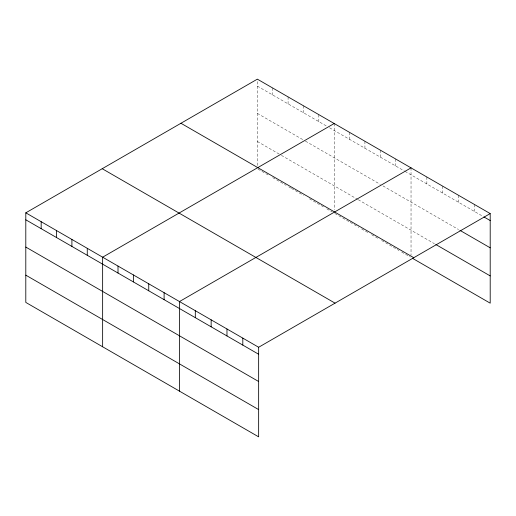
<?xml version="1.0" encoding="UTF-8"?>
<svg xmlns="http://www.w3.org/2000/svg" width="516" height="516" viewBox="0 0 516 516"><rect width="100%" height="100%" fill="white"/><g stroke="black" fill="none" stroke-linecap="round" stroke-linejoin="round"><path stroke-width="0.39" stroke-dasharray="2.58 1.94" d="M257.355 165.526L257.355 79.148M257.355 86.12L326.841 126.239M329.518 127.781L404.351 170.99M405.021 171.37L483.318 216.578M257.355 113.385L303.46 139.997M305.466 141.158L380.298 184.36M382.969 185.908L458.531 229.53M257.355 141.474L280.743 154.974M281.407 155.361L357.582 199.337M358.246 199.724L434.44 243.713M258.026 169.119L268.043 174.911M272.725 177.607L286.083 185.321M288.76 186.869L290.766 188.024M291.43 188.411L303.46 195.351M309.471 198.828L324.171 207.309M326.841 208.857L332.188 211.941M334.865 213.482L348.893 221.583M350.229 222.357L358.917 227.369M361.587 228.917L368.94 233.161M371.61 234.703L378.293 238.56M381.634 240.488L399.003 250.518M401.68 252.06L410.362 257.078M474.365 204.433L474.365 211.412M458.531 195.293L458.531 202.266M442.702 186.153L442.702 193.126M426.867 177.014L426.867 183.986M411.033 167.868L411.033 255.052M395.662 158.999L395.662 165.971M380.298 150.124L380.298 157.096M364.928 141.255L364.928 148.227M349.564 132.38L349.564 139.352M334.194 123.505L334.194 209.889M318.824 114.636L318.824 121.608M303.46 105.761L303.46 112.74M288.089 96.892L288.089 103.864M272.725 88.017L272.725 94.989"/><path stroke-width="0.77" d="M490.2 213.579L257.355 79.148L25.8 212.831L25.8 302.421L258.645 436.852L258.645 347.262L490.2 213.579L490.2 303.169L412.407 258.258M334.194 123.505L102.639 257.194L102.639 346.784M411.033 167.868L179.478 301.557L179.478 391.147M484.002 216.972L490.2 220.551M459.911 230.33L490.2 247.815M435.814 244.507L490.2 275.905M180.942 123.26L413.787 257.697M102.213 168.713L335.058 303.15M25.8 212.831L258.645 347.262M25.8 219.803L258.645 354.24M25.8 247.067L258.645 381.505M25.8 275.157L258.645 409.594M242.81 338.122L242.81 345.094M226.975 328.982L226.975 335.955M211.147 319.843L211.147 326.815M195.312 310.697L195.312 317.675M164.107 292.682L164.107 299.661M148.743 283.813L148.743 290.785M133.373 274.938L133.373 281.917M118.009 266.069L118.009 273.041M87.269 248.325L87.269 255.297M71.905 239.45L71.905 246.422M56.534 230.575L56.534 237.554M41.17 221.706L41.17 228.678"/></g></svg>
